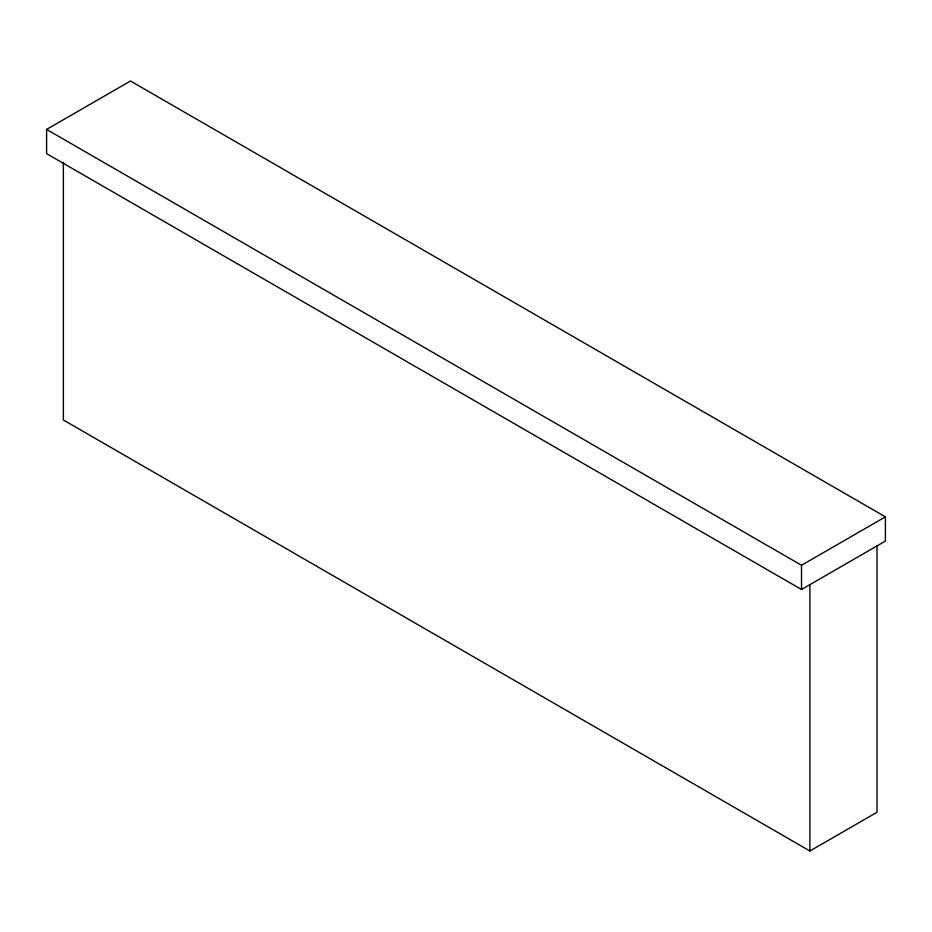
<?xml version="1.0" encoding="UTF-8"?>
<svg xmlns="http://www.w3.org/2000/svg" width="932" height="932" viewBox="0 0 932 932"><rect width="100%" height="100%" fill="white"/><g stroke="black" fill="none" stroke-linecap="round" stroke-linejoin="round"><path stroke-width="1.4" d="M46.6 129.42L130.48 81.002L885.4 516.852L885.4 541.061L801.52 589.49L46.6 153.64L46.6 129.42L801.52 565.27L885.4 516.852M63.376 162.378L63.376 419.994L809.908 850.998L877.012 812.261L877.012 545.907M809.908 584.644L809.908 850.998M801.52 565.27L801.52 589.49"/></g></svg>
